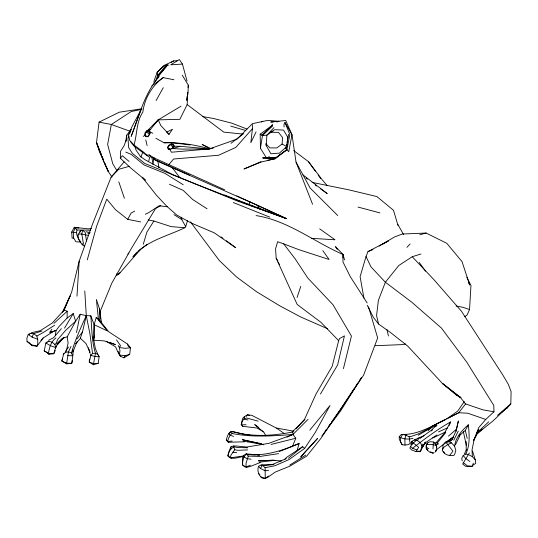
<?xml version="1.0" encoding="UTF-8"?>
<svg xmlns="http://www.w3.org/2000/svg" width="538" height="538" viewBox="0 0 538 538"><rect width="100%" height="100%" fill="white"/><g stroke="black" fill="none" stroke-linecap="round" stroke-linejoin="round"><path stroke-width="0.81" d="M86.477 241.011L85.186 232.315L82.59 230.365L80.418 230.694L77.929 235.153L78.683 239.363L81.231 243.391L83.323 244.763M256.068 131.918L250.836 142.671L252.436 128.69L252.456 124.594M55.36 335.275L56.026 330.641L59.025 326.553L67.129 318.032L67.183 311.267L64.17 310.049L52.152 323.109L40.256 330.709L33.1 332.349L28.218 334.461L26.9 338.2L27.048 341.455L31.95 345.611L37.055 346.19L43.121 338.025L54.775 330.621M73.054 349.888L72.993 354.683L71.756 363.338L66.578 363.876L61.816 361.025L63.827 353.365M337.286 249.302L335.47 246.646L343.056 254.494L342.968 261.972L350.406 276.855L367.158 302.981M432.996 448.907L433.406 441.974L429.996 441.738L427.468 442.976L426.674 444.327L426.21 447.26L427.495 450.212L429.654 452.102L433.056 453.157L434.193 452.451M342.975 257.783L343.056 254.494C313.943 241.824 288.139 220.593 256.081 215.59M145.267 180.035L130.862 168.125L120.344 158.246L120.505 151.366L124.137 145.616L125.825 141.017M265.221 478.437L262.436 478.195C258.536 475.726 256.956 470.582 258.509 466.271L261.118 465.02L262.349 465.235L265.133 467.69L265.221 478.437L268.038 477.105L275.227 472.102L289.881 466.137L306.781 456.049L320.702 438.658L363.614 375.147L377.663 337.958L368.55 306.875M100.364 318.704L100.586 310.426L111.83 283.129L131.413 248.361L155.529 208.583L160.754 205.637M182.234 75.172L188.313 85.159L187.997 93.444L186.74 100.371L187.116 96.295M146.349 132.193L145.038 133.034L158.226 119.86L179.86 119.335L187.17 104.587L187.701 92.247M89.409 359.128L89.274 362.108L93.356 364.757L98.212 363.298L99.127 356.734L98.501 355.389M464.556 316.808L467.118 314.945L469.54 309.552L470.972 285.396L466.802 277.393M76.968 296.156L79.18 261.145L92.475 224.245L111.117 177.123L124.117 161.877M272.174 124.285L272.477 125.166L260.177 134.15L262.483 135.522L266.888 135.166L274.602 129.692L283.526 130.075L287.83 137.298L286.734 146.571L279.43 153.122L270.923 153.807L266.202 145.516L266.888 135.166L273.95 127.674M265.9 143.794L269.928 147.91L276.801 147.943L282.1 144.056L282.551 137.594L278.549 132.382L270.5 132.267L273.089 131.124M93.195 338.025L94.137 324.676L96.248 317.407L98.387 318.805L108.737 331.758L127.519 344.058L130.452 347.763L129.732 354.28L123.955 357.837L120.337 356.129L118.131 351.388M169.638 148.905L167.795 147.641L169.1 145.744L171.198 144.446L172.967 144.904L173.492 146.874M149.766 133.511L149.846 132.604L148.784 131.427L147.008 131.521L145.502 133.155L144.924 135.199L146.349 136.813M442.626 449.291L443.13 444.865L445.8 442.054L448.921 441.826L451.456 442.841L454.583 446.231L455.807 450.198L454.913 453.695L453.884 455.43C449.479 456.251 444.132 454.832 442.283 450.333L443.568 447.475L447.549 444.697L451.456 442.841M126.148 141.158L126.854 135.099M153.686 158.791L153.007 164.527L151.992 158.071M276.498 428.127L251.831 415.343L247.46 414.832L244.454 416.607L242.604 418.564L241.219 424.778L242.746 426.311L256.989 428.019L263.243 431.516M55.253 350.473L53.793 353.715L48.433 353.392L44.203 350.937L45.885 342.982L47.169 341.98M141.595 108.811L119.288 112.2L99.086 122.119L96.504 142.583L99.268 151.339L108.34 171.629L112.005 177.056M63.154 354.656L65.306 352.41L65.441 351.361L68.555 347.003M243.21 456.641C238.401 456.917 231.622 460.669 227.897 455.874L228.583 452.895L230.688 449.23L231.031 446.769L233.452 445.975L236.222 445.982L246.68 447.044L268.832 443.359L292.948 434.455L308.045 419.384M187.984 87.391L188.313 85.159M125.831 140.875L126.679 135.233L131.043 129.423L129.766 133.128M80.384 241.488C77.694 238.401 75.771 234.117 76.927 230.002L74.257 227.305L71.695 232.08L72.105 238.152L73.652 238.052L75.945 241.791L80.841 242.039M277.023 157.264L267.278 158.078L266.33 157.762L260.446 148.239L262.483 135.522L272.712 125.892L272.477 125.166L261.603 135.24M244.454 416.607L244.057 419.082L242.322 420.891L241.219 424.778L246.088 424.771M71.036 346.337L68.46 351.845L66.578 363.876M66.282 351.395L68.104 343.056L67.21 336.795L75.629 321.22L80.196 314.246L86.295 315.638L90.814 315.833L94.137 324.676L94.574 335.369L93.693 340.211L104.237 340.89L115.374 344.636L110.122 342.484M286.162 147.331L285.853 148.959L286.734 146.571L282.1 144.056M286.472 145.704L286.781 144.076M287.09 142.449L288.644 134.312M261.058 161.656L243.99 168.999L261.273 162.005L275.241 158.69L286.895 149.698L289.854 134.513L285.005 122.496L284.024 124.11L284.064 126.995M456.211 431.18L456.486 429.768M76.497 332.571L80.196 314.246M422.471 444.052L420.474 451.658L416.116 451.584L411.583 449.902L409.882 448.188L410.507 446.352L413.285 443.023L416.533 440.158L418.584 439.694M454.583 446.231C455.585 437.414 461.893 430.38 468.369 424.805C469.284 434.502 470.225 445.013 465.787 454.025L463.205 455.572L461.705 458.423L462.243 460.898M72.415 360.292L71.756 363.338L66.504 363.184L61.816 361.025L62.576 358.806M82.59 230.365L81.789 234.017L83.424 243.633L81.87 244.602L84.708 246.263M89.2 349.902L89.954 352.222L85.993 343.56L80.344 338.247L82.475 332.013L86.295 315.638L84.769 290.964M148.777 160.929L149.692 157.049M80.075 232.127L80.418 230.694M244.508 441.806L228.798 442.223L227.735 441.853L226.431 439.808C227.13 436.54 228.347 432.128 232.12 431.382L244.81 434.469M79.18 261.145L71.688 292.013L64.17 310.049M93.269 340.682L94.574 335.369M343.432 368.651L351.428 336.055L333.009 304.75L307.763 277.978L295.261 259.013L283.708 243.875L277.635 241.71L275.564 248.892L276.176 258.213L297.178 304.481L320.762 322.181L338.651 340.655L332.222 366.217L316.021 394.018L304.595 419.203L296.068 428.813M87.277 259.861L96.598 226.29L106.766 199.141L115.522 209.719L127.735 219.369L140.68 221.912M149.846 132.604L149.228 134.756L147.681 136.511L147.883 136.881M147.069 130.862L145.394 132.799L144.762 135.179L145.899 136.605L147.836 136.571L149.591 134.54L150.297 132.079L149.08 130.734L146.921 130.828L145.038 133.034M284.508 459.573L286.532 457.414L297.151 450.346L299.128 443.514C282.295 450.568 264.299 456.789 245.799 454.166L243.425 455.511L242.369 459.062L242.645 465.034L244.454 466.688L246.774 467.246L250.224 466.5L260.251 462.532M421.362 437.34L415.296 439.411L411.846 441.395L410.918 444.59L413.285 443.023L418.658 447.246L416.116 451.584L419.371 451.133L420.474 451.658L421.678 448.544L425.444 441.954M143.283 244.265L146.887 232.147L153.875 221.017L171.084 226.619L184.803 227.722L185.704 226.666L187.473 220.708M382.175 244.467L388.631 240.755L367.985 251.616L366.028 256.559L360.104 276.653L363.93 298.099M469.338 452.983L462.673 464.038L465.626 466.278L470.481 466.621L472.344 466.217L473.299 463.144M402.142 444.744L400.628 442.021L400.608 437.831L402.673 434.3L405.988 435.289L404.879 438.786L404.98 445.067L402.142 444.744L399.29 439.432L399.216 436.809L401.341 434.415C417.36 435.148 431.247 426.399 445.182 419.694L431.086 426.728L458.732 412.74L465.578 403.944L483.057 409.869L493.951 411.778L493.79 405.423L466.628 361.953L441.463 328.093L411.617 302.074L385.369 282.228L370.998 266.909L366.028 256.559M297.077 297.494L300.769 286.411M128.743 136.094L127.977 138.32L128.643 147.513L132.308 153.29L144.722 163.431L237.534 201.084L286.189 218.509L258.388 205.731M155.455 81.628L157.607 75.461L166.329 64.957L168.824 65.105M224.568 189.746L154.762 158.239L149.161 154.937L146.739 155.173L143.754 152.267L134.009 145.018C137.277 134.056 136.222 121.992 142.852 112.045C144.594 98.158 151.945 85.939 163.169 77.633L173.942 79.752M248.892 204.83L250.009 201.75M142.032 108.811L140.922 109.981L131.171 136.363C139.241 115.932 144.352 93.336 159.194 76.477M56.389 346.129L55.582 347.548L50.384 345.672L45.885 342.982L48.568 341.294L49.066 340.003L53.544 337.716L61.366 328.684M140.882 157.056L142.718 152.368M72.845 352.161L76.833 342.054M31.117 344.724L37.055 346.19L37.788 343.52L37.714 339.29L32.125 337.131L33.538 333.614L41.971 331.072M93.356 364.757L95.482 353.291C91.689 341.226 91.89 328.321 90.814 315.833M129.08 134.211L131.043 129.423M233.741 436.385L230.096 435.329L228.986 433.298L231.649 431.422C251.535 437.078 272.679 436.103 292.746 431.933L292.948 434.455L295.792 438.235L292.618 446.009L291.226 446.796M449.136 425.471L450.582 421.953C437.125 429.573 424.697 438.847 412.565 448.315L410.507 446.352M245.799 454.166L246.411 453.904L248.253 456.096L246.048 463.258L246.054 466.991L246.774 467.246M338.651 340.655L339.559 338.577L344.448 335.873L337.629 364.966L320.466 394.004M63.423 311.233L70.128 295.934L62.368 312.349M473.743 440.548L478.807 429.398L477.542 431.241M231.031 446.769L229.269 450.629L227.897 455.874L231.34 458.215M157.621 78.212L158.636 76.006L167.52 65.058L158.098 75.966L157.607 75.461L157.163 72.3L163.465 66.013L165.045 65.569M55.602 348.079L57.21 344.616L63.699 337.514M449.667 441.577L451.933 439.761L455.874 431.274L458.383 420.938L456.621 429.062L448.457 436.15M455.43 444.818L460.212 434.852L465.303 430.413L468.369 424.805M427.468 442.976L426.143 445.686L426.278 448.477L427.495 450.212M435.881 451.335L435.578 451.954L436.439 449.075L436.473 445.511L435.504 443.85L433.406 441.974M453.796 440.232L458.275 431.106M229.242 434.126L230.325 431.994M464.435 453.796L466.688 449.358M127.735 219.369L131.05 213.142L134.621 211.118M140.922 109.981L131.951 126.726L128.548 134.796L129.705 140.371L134.009 145.018M75.448 343.621L76.403 343.042L77.176 341.603M450.582 421.953L444.596 432.942L436.002 442.808L434.576 443.03M123.955 357.837L125.098 355.779L129.732 354.28M156.094 100.539L163.276 87.687M268.596 470.501L265.052 470.71L260.506 468.497L262.349 465.235L266.061 465.39L273.976 464.536M473.79 439.882L477.455 433.473L482.23 429.055M451.933 439.761L453.218 437.609M64.52 328.14L73.255 313.587L75.629 321.22L65.703 330.298L57.734 339.471L55.965 343.58L54.923 344.448L55.582 347.548L53.793 353.715L48.918 354.28L46.255 351.966L44.203 350.937M67.701 355.618L72.596 355.786L71.493 352.955C75.024 340.198 80.727 327.763 86.295 315.638L89.974 334.132L92.549 353.432L90.814 355.403L89.274 362.108L93.78 363.708L98.212 363.298M361.509 377.515L340.729 410.763L321.872 435.955M421.678 448.544L425.444 442.68L424.233 443.568L436.943 434.899M52.502 331.832L49.819 332.255L51.856 329.135M354.529 387.965L339.834 410.353L331.26 422.451M355.907 385.867L357.743 383.069M360.043 379.572L360.958 378.174M459.008 436.116L460.34 434.112M171.34 143.707L173.344 144.258L174.077 145.966L172.617 148.037L170.237 149.403L168.192 148.992L167.432 147.399L168.912 145.213L171.427 143.579M265.133 467.69L274.979 465.74L289.195 459.479L304.649 448.403L315.389 432.229L330.009 405.477L309.827 430.111M428.174 430.662L431.328 427.098L418.369 433.91L411.785 436.231L409.189 436.748L405.988 435.289M233.452 445.975L234.736 449.748L230.97 455.087L230.365 457.845L243.828 455.894M169.019 134.305L172.476 129.228L166.693 132.166L169.019 134.305L160.822 125.576L158.226 119.86L181.003 106.201M464.247 401.617L457.697 411.106L446.688 418.947M279 121.319L267.742 120.384L252.403 123.673L237.157 139.046L209.396 148.918L182.032 149.113L172.812 148.589L174.446 146.235L179.934 146.302L209.396 148.918L213.492 148.011M325.066 431.187L326.021 429.842M328.879 425.807L330.305 423.796M435.908 426.358L436.829 425.134L429.472 428.725L418.295 435.208M422.021 447.192L425.444 442.68M246.269 416.372L247.063 415.343M449.526 455.531L452.962 451.187L445.8 442.054L447.32 441.987L451.012 440.427M76.934 338.994L82.475 332.013M120.344 158.246L122.368 155.731L129.073 161.434M148.959 130.499L150.27 129.651L158.226 119.86L153.236 125.374M436.002 442.808L437.246 442.996L445.679 432.666M267.366 160.337L275.241 158.69L276.31 157.392L286.895 149.698L288.751 151.723L291.993 134.695L285.732 120.505L270.728 122.052L273.183 121.971M252.436 128.69L235.772 147.439L218.542 155.26L173.559 159.019L168.824 164.628M77.929 235.153L78.797 234.124L81.789 234.017L88.393 235.436M76.403 343.042L80.754 337.978M493.951 411.778L485.753 419.438L478.719 427.609L474.16 439.459L472.021 450.017L472.364 456.661L475.296 459.835L475.747 463.312L472.667 465.431M147.264 244.292L140.539 249.403L118.959 274.01L116.248 275.51M501.463 412.498L507.28 407.858L510.811 403.91L511.1 391.63L508.39 384.455L502.754 374.885L461.463 311.26L433.803 279.531L412.216 256.727L398.779 265.51L385.369 282.228L378.402 300.312L376.566 315.611L378.564 324.017L390.669 332.645L407.67 346.035L442.397 383.412L460.232 397.259L465.578 403.944M40.996 340.399L43.121 338.025M127.836 254.151L128.898 252.981M64.116 337.353L57.216 344.676L64.116 337.353L56.867 343.883L62.092 338.523L67.21 336.795M435.309 451.268L437.542 448.887L452.828 437.3M111.117 177.123L118.69 169.309L129.14 166.356M406.863 247.352L410.151 243.963M137.029 252.853L132.933 256.868C146.047 240.6 166.948 236.451 184.803 227.722M138.784 251.132L140.539 249.403M55.965 337.918C50.955 341.442 49.335 347.676 48.433 353.392L48.918 354.28M292.053 432.101L304.959 419.566M232.12 431.382L231.649 431.422L232.026 433.473L230.096 435.329L228.388 438.578L227.661 441.523L228.798 442.223M476.641 433.171L488.719 421.826M431.362 430.945L432.565 429.822M53.941 323.358L67.183 311.267M436.829 425.134L430.689 430.73L420.064 438.369M497.482 415.329L510.811 403.91L493.259 420.703L477.455 433.473M288.429 458.248L302.632 446.715L304.649 448.403M267.278 158.078L269.269 156.484M230.688 449.23L233.754 446.789L237.305 447.455L247.648 447.811M231.017 143.316L243.613 133.585M411.792 442.108L408.443 444.596L404.98 445.067M151.803 85.979L163.169 77.633M119.961 272.712L116.598 275.167L116.531 273.842M278.294 155.946L286.895 149.698M67.129 318.032L73.255 313.587M444.697 443.13L453.507 436.856M297.151 450.346L302.632 446.715M268.657 476.069L265.113 478.41L260.56 476.708M54.573 325.248L43.309 332.511L36.84 336.021L33.538 333.614L31.13 333.076M289.774 465.067L305.779 455.067M143.249 136.396L144.339 135.731M379.169 246.095L394.529 236.955L402.377 234.017L426.096 233.048L446.748 243.277L462.041 261.643L469.714 285.046L468.309 282.087M171.192 62.314L173.7 60.895L177.184 60.733M261.367 121.992L262.806 121.205M448.813 417.851L458.732 412.74L467.704 413.218L485.753 419.438M505.249 408.86L507.28 407.858M145.361 214.279L148.508 212.739L159.127 205.785L167.291 206.747M432.673 438.04L445.545 431.947M173.7 60.895L164.749 65.111L157.163 72.3L153.969 81.204L154.164 82.711M286.929 437.179L292.948 434.455C272.719 436.022 252.066 437.468 232.026 433.473M438.436 431.913L447.515 427.918M286.357 458.578L272.598 464.408L261.118 465.02M417.972 438.241L424.018 435.733M367.985 251.616L372.888 249.585M279.202 451.597L299.128 443.514M250.432 465.242L246.054 466.991L242.645 465.034L242.719 461.396L243.949 456.937L246.411 453.904L259.679 455.04M146.921 130.828L150.27 129.651M172.812 148.589L179.934 146.302M412.216 256.727L420.965 253.983M419.788 234.776L426.096 233.048M49.819 332.255L56.026 330.641M412.982 438.302C408.571 439.62 403.11 439.311 399.216 436.809M271.112 444.442L295.792 438.235M141.783 109.348L131.225 111.527L111.326 124.5L99.086 122.119M29.671 334.172L28.218 334.461L32.125 337.131M65.306 352.41L68.46 351.845L71.493 352.955M278.61 453.621L260.049 456.453L248.253 456.096M405.645 344.051L401.738 344.623L375.342 345.719M259.249 462.182L275.167 460.286M90.714 230.15L76.927 230.002M232.181 441.073L227.661 441.523L226.431 439.808M91.393 228.603L88.104 228.852L74.257 227.305M182.456 64.083L170.734 64.809L179.342 59.563L182.456 64.083L187.022 81.077M92.549 353.432L95.482 353.291L97.835 354.34L99.127 356.734L95.125 356.499L90.814 355.403L90.518 354.186M247.628 449.902L237.655 450.306L234.736 449.748M275.241 158.69L262.8 157.896L266.33 157.762M269.491 157.647L276.606 157.392M262.8 157.896L266.774 157.748M269.155 157.661L276.31 157.392M274.286 460.252L258.381 460.831L272.551 460.185L281.387 461.039M276.465 121.864L278.099 121.81M155.872 138.313L164.137 142.792C179.383 142.382 194.79 144.574 209.396 148.918L171.494 152.227L170.136 150.136M164.137 142.792L171.319 142.59L189.981 144.951M168.192 148.992L170.216 149.315L172.308 148.152L173.599 146.383L172.967 144.904M401.341 434.415L406.466 434.401M426.674 444.327L433.05 444.697L436.473 445.511L436.883 447.031M78.938 228.078L75.038 227.951L73.329 232.456L73.652 238.052M248.657 454.496L255.247 454.886M257.722 455.034L259.363 455.128M414.321 440.03L416.533 440.158L420.366 442.518L421.879 445.894M311.381 238.321L335.013 239.787L319.659 228.865M158.098 75.966L158.636 76.006M472.344 466.217L467.273 465.814L463.285 462.519M242.571 134.056L223.768 132.119L187.17 104.587M76.483 232.779L71.695 232.08M245.644 434.556L249.807 434.986M251.044 459.203L247.144 458.692L243.949 456.937L243.425 455.511M232.92 452.182L236.72 452.7M125.098 355.779L119.443 354.959L119.974 350.736L119.308 347.541L118.246 345.544M243.156 441.173L262.093 444.267M202.846 116.618L213.431 118.454L231.73 123.148L247.036 129.053M293.936 431.214L276.424 428.06L283.882 433.251M148.212 219.948L153.875 221.017M87.701 233.082L89.321 233.391M456.13 306.008L463.299 307.393L469.54 309.552M465.787 454.025L468.342 454.536L472.364 456.661M312.134 182.409L348.537 189.766L376.896 196.585L393.507 210.297L397.985 225.462M86.161 231.717L90.182 232.564M154.762 158.239L151.191 157.459L149.161 154.937M261.36 443.998L242.302 439.687L259.592 443.299L263.452 444.798M248.025 419.99L244.057 419.082L246.592 417.992L258.206 421.167M48.568 341.294L51.904 342.087L54.923 344.448M358.059 207.076L379.956 212.9M230.741 126.114L245.658 130.478M247.46 414.832L249.766 415.531M130.23 131.306L111.326 124.5L107.627 144.466L112.778 163.801L116.934 170.728M250.674 205.529L254.622 206.969M257.776 208.125L286.189 218.509L236.747 195.886M412.565 448.315L416.836 449.896M224.312 195.012L286.189 218.509M283.708 243.875L298.724 249.619L329.108 259.498L322.834 250.668M196.888 184.507L240.54 201.568M242.1 202.174L247.554 204.305M233.357 202.564L269.787 217.137M196.108 184.204L172.772 174.715L145.119 159.826L140.472 156.551L135.966 149.968L135.085 146.914M153.249 158.851L189.591 175.186M125.724 152.052L131.252 154.413L144.097 164.964L164.991 173.404L183.216 184.756M327.709 328.805L300.762 317.003L279.787 305.833L256.458 291.67L236.438 276.875L219.255 260.453L190.439 221.864M150.297 132.079L152.805 133.29M169.47 184.272L183.202 190.371L192.765 199.571L207.069 208.798M256.882 205.045L155.805 160.458L153.404 158.979M211.125 148.629L202.086 144.453L207.883 147.627M94.137 324.676L107.472 331.005L96.248 317.407M426.21 447.26L428.88 448.658M430.541 451.833L433.056 453.157M146.928 136.47L144.924 135.199M27.048 341.455L29.637 342.908M106.255 341.307L115.535 346.835L118.777 353.883L120.337 356.129M455.511 394.428L460.232 397.259L442.397 383.412L455.511 394.428L461.032 397.764M148.838 156.854L134.487 146.544L130.23 141.393M173.962 214.601L181.844 219.652L185.704 226.666M167.432 147.399L167.795 147.641M437.246 442.996L438.544 443.904L435.988 445.047L435.504 443.85M258.556 473.581L259.867 474.509M315.295 185.079L316.62 186.027M320.594 188.858L327.218 193.586L302.928 174.863M469.849 461.463L465.747 458.531L463.205 455.572M258.738 427.461L254.716 424.596L264.333 432.834L265.678 435.773M174.077 145.966L174.446 146.235M221.017 236.841L223.021 238.327M226.364 240.802L235.731 247.729L214.225 232.819L191.212 223.021L176.713 215.025L166.76 206.236L156.316 195.086L142.234 177.231L145.294 179.974M293.687 150.573L308.449 161.615L322.356 179.995L327.272 185.731M149.611 134.608L147.304 132.563L147.008 131.521M168.441 148.986L168.945 149.376M306.095 178.051L307.4 179.1M173.317 147.553L171.36 145.495L171.198 144.446M426.278 448.477L427.28 449.398M337.743 215.53L310.157 188.078L296.034 162.113L291.993 134.695L285.005 122.496M258.509 466.271L260.506 468.497M411.846 441.395L413.285 443.023M30.101 343.446L31.95 345.611M149.833 133.7L148.844 132.496L148.784 131.427M172.268 167.769L179.874 177.648M378.564 324.017L373.406 317.366L367.212 305.281M308.449 161.615L315.281 171.077M318.207 175.132L320.648 178.508M419.257 262.483L425.531 271.186M257.218 205.146L260.022 209.289M278.146 262.443L279.538 264.494M116.504 339.841L120.539 345.699L119.308 347.541L125.347 348.328L130.452 347.763L128.057 345.88L127.519 344.058M276.176 258.213L277.998 261.038M397.784 224.312L403.554 234.548M443.628 451.436L444.637 453.581M101.487 154.816L96.504 142.583L104.52 163.458L108.34 171.629L106.47 167.042M102.112 156.343L103.673 160.163M104.917 163.222L105.852 165.516M475.296 459.835L472.498 451.039M296.034 162.113L312.565 204.265M98.911 320.123L98.387 318.805L96.383 299.478L99.422 308.657L101.635 323.311M242.584 425.84L242.746 426.311M118.784 181.831L124.406 198.293M241.488 422.491L241.925 423.83M88.367 347.703L90.021 353.251M181.165 217.238L181.844 219.652L181.219 217.244M343.056 254.494L344.522 259.928M36.84 336.021L37.714 339.29M465.303 430.413L467.219 438.409M409.189 436.748L409.895 442.37M386.93 329.464L388.443 335.981M145.785 139.907L147.109 145.576M463.352 431.691L466.332 445.276M93.155 337.151L95.387 348.685L97.835 354.34M157.708 160.425L159.06 167.802M266.041 143.996L266.202 145.516M99.422 308.657L99.886 321.105M260.177 134.15L260.446 148.239M466.15 441.442L466.211 450.777M305.456 451.443L300.708 457.065L317.655 438.349L305.456 451.443"/></g></svg>
